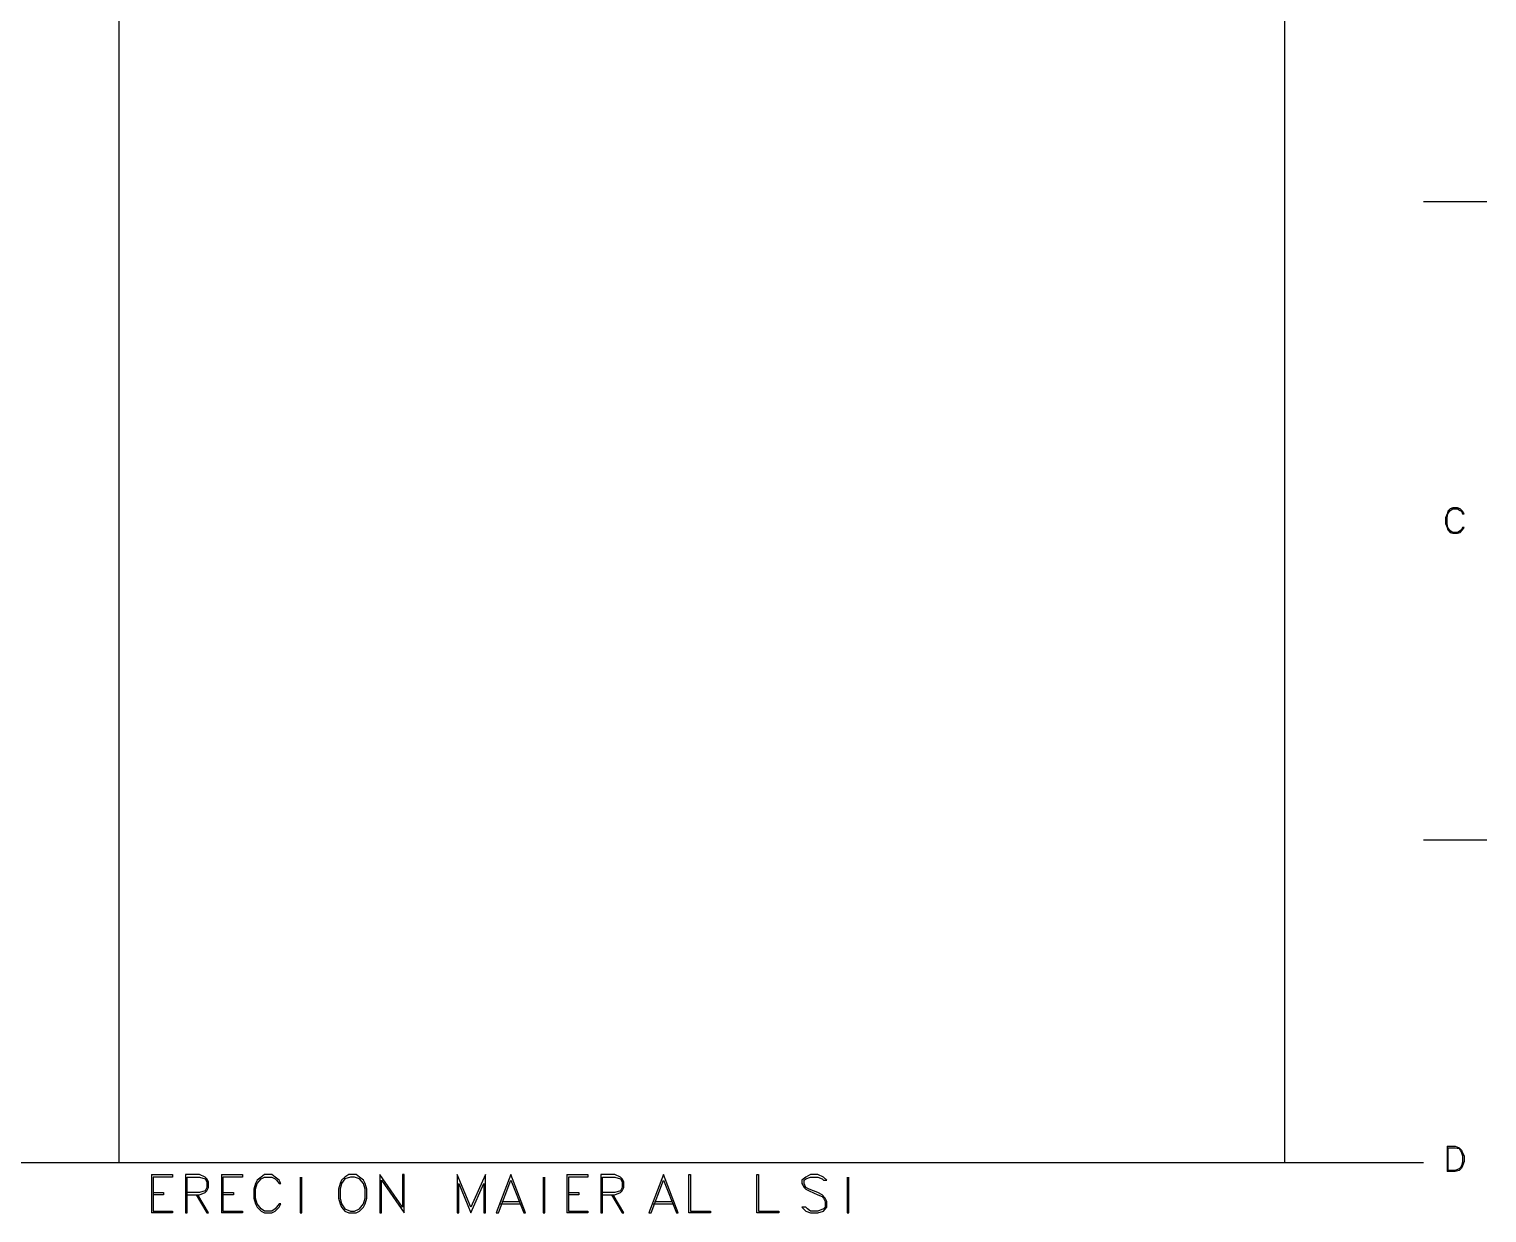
# Model space of a CAD drawing. Header units: millimetres. Extents: x 43 to 1147, y -811 to -31.
# Drawn here: x 931.4 to 1146.6, y -380 to -205.2 of the extents above; entities that cross this region are included whole.
import ezdxf

# ---------------------------------------------------------------- set-up
doc = ezdxf.new("R2010")
doc.units = ezdxf.units.MM
doc.layers.add('EDITED_LINES', color=4, linetype='Continuous')

msp = doc.modelspace()

# ---------------------------------------------------------------- linework, layer by layer
at = {"layer": 'EDITED_LINES'}
for p, q in [((944.68, -47.68), (944.68, -372.52)), ((1116.76, -47.68), (1116.76, -372.52)), ((1137.28, -230.68), (1146.64, -230.68)), ((1140.76, -276.76), (1140.52, -277.36)), ((1140.52, -277.36), (1140.52, -278.2)), ((1140.88, -276.4), (1140.76, -276.76)), ((1140.76, -277.36), (1140.88, -276.76)), ((1140.76, -278.2), (1140.76, -277.36)), ((1141.24, -276.04), (1140.88, -276.4)), ((1140.88, -276.76), (1141.24, -276.28)), ((1141.6, -275.92), (1141.24, -276.04)), ((1141.24, -276.28), (1141.6, -276.04)), ((1142.32, -275.92), (1141.6, -275.92)), ((1141.6, -276.04), (1142.32, -276.04)), ((1142.68, -276.04), (1142.32, -275.92)), ((1142.32, -276.04), (1142.68, -276.28)), ((1143.04, -276.4), (1142.68, -276.04)), ((1142.68, -276.28), (1142.92, -276.4)), ((1142.92, -276.4), (1143.04, -276.76)), ((1143.28, -276.76), (1143.04, -276.4)), ((1143.04, -276.76), (1143.28, -276.76)), ((1140.52, -278.2), (1140.76, -278.8)), ((1140.88, -278.8), (1140.76, -278.2)), ((1140.76, -278.8), (1140.88, -279.16)), ((1141.24, -279.28), (1140.88, -278.8)), ((1140.88, -279.16), (1141.24, -279.52)), ((1141.6, -279.52), (1141.24, -279.28)), ((1141.24, -279.52), (1141.6, -279.64)), ((1142.32, -279.52), (1141.6, -279.52)), ((1141.6, -279.64), (1142.32, -279.64)), ((1142.68, -279.28), (1142.32, -279.52)), ((1142.32, -279.64), (1142.68, -279.52)), ((1142.92, -279.16), (1142.68, -279.28)), ((1142.68, -279.52), (1143.04, -279.16)), ((1143.04, -278.8), (1142.92, -279.16)), ((1143.28, -278.8), (1143.04, -278.8)), ((1143.04, -279.16), (1143.28, -278.8)), ((1137.28, -324.88), (1146.64, -324.88)), ((1140.76, -370.12), (1140.76, -373.84)), ((1140.76, -370.12), (1141.96, -370.12)), ((1141.96, -370.12), (1142.56, -370.36)), ((1140.88, -370.36), (1140.88, -373.72)), ((1140.88, -370.36), (1141.96, -370.36)), ((1141.96, -370.36), (1142.56, -370.48)), ((1142.56, -370.36), (1142.92, -370.72)), ((1142.56, -370.48), (1142.68, -370.72)), ((1142.68, -370.72), (1142.92, -371.08)), ((1142.92, -370.72), (1143.04, -371.08)), ((1142.92, -371.08), (1143.04, -371.56)), ((1143.04, -371.08), (1143.28, -371.56)), ((1143.04, -371.56), (1143.04, -372.4)), ((1143.28, -371.56), (1143.28, -372.4)), ((820.36, -372.52), (1137.28, -372.52)), ((949.48, -374.32), (949.48, -379.96)), ((949.48, -374.32), (952.6, -374.32)), ((952.6, -374.32), (952.6, -374.68)), ((956.56, -374.32), (954.52, -374.32)), ((954.52, -374.32), (954.52, -379.96)), ((957.4, -374.68), (956.56, -374.32)), ((959.8, -374.32), (959.8, -379.96)), ((959.8, -374.32), (962.92, -374.32)), ((962.92, -374.32), (962.92, -374.68)), ((966.16, -374.32), (965.68, -374.68)), ((967.24, -374.32), (966.16, -374.32)), ((967.72, -374.68), (967.24, -374.32)), ((978.64, -374.32), (978.04, -374.68)), ((979.72, -374.32), (978.64, -374.32)), ((980.2, -374.68), (979.72, -374.32)), ((986.56, -379.12), (983.2, -374.32)), ((983.2, -374.32), (983.2, -379.96)), ((986.8, -374.32), (986.56, -374.32)), ((986.56, -374.32), (986.56, -379.12)), ((986.8, -379.96), (986.8, -374.32)), ((996.64, -379.12), (994.6, -374.32)), ((994.6, -374.32), (994.6, -379.96)), ((998.8, -374.32), (996.64, -379.12)), ((998.8, -379.96), (998.8, -374.32)), ((1002.52, -374.32), (1000.36, -379.96)), ((1004.68, -379.96), (1002.52, -374.32)), ((1010.8, -374.32), (1010.8, -379.96)), ((1010.8, -374.32), (1013.92, -374.32)), ((1013.92, -374.32), (1013.92, -374.68)), ((1017.88, -374.32), (1015.84, -374.32)), ((1015.84, -374.32), (1015.84, -379.96)), ((1018.72, -374.68), (1017.88, -374.32)), ((1025.08, -374.32), (1022.92, -379.96)), ((1027.24, -379.96), (1025.08, -374.32)), ((1028.8, -379.96), (1028.8, -374.32)), ((1028.8, -374.32), (1029.04, -374.32)), ((1029.04, -374.32), (1029.04, -379.72)), ((1038.88, -379.96), (1038.88, -374.32)), ((1038.88, -374.32), (1039.12, -374.32)), ((1039.12, -374.32), (1039.12, -379.72)), ((1046.8, -374.32), (1046.08, -374.68)), ((1047.88, -374.32), (1046.8, -374.32)), ((1048.72, -374.68), (1047.88, -374.32)), ((1141.96, -373.84), (1140.76, -373.84)), ((1141.96, -373.72), (1140.88, -373.72)), ((1142.56, -373.48), (1141.96, -373.72)), ((1142.56, -373.72), (1141.96, -373.84)), ((1142.92, -373.36), (1142.56, -373.72)), ((1142.68, -373.36), (1142.56, -373.48)), ((1142.92, -373), (1142.68, -373.36)), ((1143.04, -372.4), (1142.92, -373)), ((1143.04, -373), (1142.92, -373.36)), ((1143.28, -372.4), (1143.04, -373)), ((949.72, -374.68), (949.72, -379.72)), ((952.6, -374.68), (949.72, -374.68)), ((954.76, -379.96), (954.76, -374.68)), ((954.76, -374.68), (956.56, -374.68)), ((956.56, -374.68), (957.4, -374.92)), ((957.64, -374.92), (957.4, -374.68)), ((957.4, -374.92), (957.64, -375.4)), ((957.64, -376.24), (957.4, -376.72)), ((957.88, -375.4), (957.64, -374.92)), ((957.64, -375.4), (957.64, -376.24)), ((957.64, -376.72), (957.88, -376.24)), ((957.88, -376.24), (957.88, -375.4)), ((960.04, -374.68), (960.04, -379.72)), ((962.92, -374.68), (960.04, -374.68)), ((964.84, -375.64), (964.6, -376.48)), ((964.6, -376.48), (964.6, -377.8)), ((965.08, -375.16), (964.84, -375.64)), ((964.84, -376.48), (965.08, -375.64)), ((964.84, -377.8), (964.84, -376.48)), ((965.68, -374.68), (965.08, -375.16)), ((965.08, -375.64), (965.68, -374.92)), ((965.68, -374.92), (966.16, -374.68)), ((966.16, -374.68), (967.24, -374.68)), ((967.24, -374.68), (967.72, -374.92)), ((968.32, -375.16), (967.72, -374.68)), ((967.72, -374.92), (967.96, -375.16)), ((967.96, -375.16), (968.32, -375.64)), ((968.56, -375.64), (968.32, -375.16)), ((968.32, -375.64), (968.56, -375.64)), ((971.44, -374.68), (971.44, -379.96)), ((971.68, -379.96), (971.68, -374.68)), ((977.32, -375.64), (977.08, -376.48)), ((977.08, -376.48), (977.08, -377.8)), ((977.56, -375.16), (977.32, -375.64)), ((977.56, -375.64), (977.32, -376.48)), ((977.32, -376.48), (977.32, -377.8)), ((978.04, -374.68), (977.56, -375.16)), ((978.04, -374.92), (977.56, -375.64)), ((978.88, -374.68), (978.04, -374.92)), ((979.48, -374.68), (978.88, -374.68)), ((980.2, -374.92), (979.48, -374.68)), ((980.8, -375.16), (980.2, -374.68)), ((980.8, -375.64), (980.2, -374.92)), ((981.04, -375.64), (980.8, -375.16)), ((981.04, -376.48), (980.8, -375.64)), ((981.28, -376.48), (981.04, -375.64)), ((981.04, -377.8), (981.04, -376.48)), ((981.28, -377.8), (981.28, -376.48)), ((983.44, -379.96), (983.44, -375.16)), ((983.44, -375.16), (986.8, -379.96)), ((994.84, -379.96), (994.84, -375.64)), ((994.84, -375.64), (996.64, -379.96)), ((996.64, -379.96), (998.56, -375.64)), ((998.56, -375.64), (998.56, -379.96)), ((1000.72, -379.96), (1002.52, -375.16)), ((1002.52, -375.16), (1004.44, -379.96)), ((1007.32, -374.68), (1007.32, -379.96)), ((1007.56, -379.96), (1007.56, -374.68)), ((1011.04, -374.68), (1011.04, -379.72)), ((1013.92, -374.68), (1011.04, -374.68)), ((1016.08, -379.96), (1016.08, -374.68)), ((1016.08, -374.68), (1017.88, -374.68)), ((1017.88, -374.68), (1018.72, -374.92)), ((1018.96, -374.92), (1018.72, -374.68)), ((1018.72, -374.92), (1018.96, -375.4)), ((1018.96, -376.24), (1018.72, -376.72)), ((1019.2, -375.4), (1018.96, -374.92)), ((1018.96, -375.4), (1018.96, -376.24)), ((1018.96, -376.72), (1019.2, -376.24)), ((1019.2, -376.24), (1019.2, -375.4)), ((1023.28, -379.96), (1025.08, -375.16)), ((1025.08, -375.16), (1027, -379.96)), ((1046.08, -374.68), (1045.48, -375.16)), ((1045.48, -375.16), (1045.48, -375.64)), ((1045.48, -375.64), (1045.84, -376.24)), ((1045.84, -375.16), (1046.08, -374.92)), ((1045.84, -375.64), (1045.84, -375.16)), ((1046.08, -376.24), (1045.84, -375.64)), ((1045.84, -376.24), (1046.08, -376.48)), ((1046.08, -374.92), (1046.8, -374.68)), ((1046.56, -376.48), (1046.08, -376.24)), ((1046.08, -376.48), (1046.56, -376.72)), ((1047.88, -376.96), (1046.56, -376.48)), ((1046.8, -374.68), (1047.88, -374.68)), ((1047.88, -374.68), (1048.48, -374.92)), ((1048.48, -374.92), (1048.72, -375.16)), ((1049.2, -375.16), (1048.72, -374.68)), ((1048.72, -375.16), (1049.2, -375.16)), ((1052.2, -374.68), (1052.2, -379.96)), ((1052.44, -379.96), (1052.44, -374.68)), ((949.72, -376.96), (951.28, -376.96)), ((951.28, -377.32), (949.72, -377.32)), ((951.28, -376.96), (951.28, -377.32)), ((956.56, -376.96), (954.76, -376.96)), ((954.76, -377.32), (956.56, -377.32)), ((956.08, -377.32), (957.64, -379.96)), ((957.88, -379.96), (956.32, -377.32)), ((957.4, -376.72), (956.56, -376.96)), ((956.56, -377.32), (957.4, -376.96)), ((957.4, -376.96), (957.64, -376.72)), ((960.04, -376.96), (961.6, -376.96)), ((961.6, -377.32), (960.04, -377.32)), ((961.6, -376.96), (961.6, -377.32)), ((964.6, -377.8), (964.84, -378.64)), ((965.08, -378.64), (964.84, -377.8)), ((964.84, -378.64), (965.08, -379.12)), ((965.68, -379.36), (965.08, -378.64)), ((968.32, -378.64), (967.96, -379.12)), ((968.56, -378.64), (968.32, -378.64)), ((968.32, -379.12), (968.56, -378.64)), ((977.08, -377.8), (977.32, -378.64)), ((977.32, -377.8), (977.56, -378.64)), ((977.32, -378.64), (977.56, -379.12)), ((977.56, -378.64), (978.04, -379.36)), ((980.2, -379.36), (980.8, -378.64)), ((980.8, -378.64), (981.04, -377.8)), ((980.8, -379.12), (981.04, -378.64)), ((981.04, -378.64), (981.28, -377.8)), ((1000.96, -378.64), (1004.08, -378.64)), ((1001.2, -378.28), (1003.84, -378.28)), ((1011.04, -376.96), (1012.6, -376.96)), ((1012.6, -377.32), (1011.04, -377.32)), ((1012.6, -376.96), (1012.6, -377.32)), ((1017.88, -376.96), (1016.08, -376.96)), ((1016.08, -377.32), (1017.88, -377.32)), ((1017.4, -377.32), (1018.96, -379.96)), ((1019.2, -379.96), (1017.64, -377.32)), ((1018.72, -376.72), (1017.88, -376.96)), ((1017.88, -377.32), (1018.72, -376.96)), ((1018.72, -376.96), (1018.96, -376.72)), ((1023.52, -378.64), (1026.64, -378.64)), ((1023.76, -378.28), (1026.4, -378.28)), ((1046.56, -376.72), (1047.88, -377.32)), ((1048.48, -377.32), (1047.88, -376.96)), ((1047.88, -377.32), (1048.48, -377.56)), ((1048.96, -377.8), (1048.48, -377.32)), ((1048.48, -377.56), (1048.72, -377.8)), ((1048.72, -377.8), (1048.96, -378.28)), ((1049.2, -378.28), (1048.96, -377.8)), ((1048.96, -378.28), (1048.96, -379.12)), ((1049.2, -379.12), (1049.2, -378.28)), ((952.6, -379.96), (949.48, -379.96)), ((949.72, -379.72), (952.6, -379.72)), ((952.6, -379.72), (952.6, -379.96)), ((954.52, -379.96), (954.76, -379.96)), ((957.64, -379.96), (957.88, -379.96)), ((962.92, -379.96), (959.8, -379.96)), ((960.04, -379.72), (962.92, -379.72)), ((962.92, -379.72), (962.92, -379.96)), ((965.08, -379.12), (965.68, -379.72)), ((966.16, -379.72), (965.68, -379.36)), ((965.68, -379.72), (966.16, -379.96)), ((967.24, -379.72), (966.16, -379.72)), ((966.16, -379.96), (967.24, -379.96)), ((967.72, -379.36), (967.24, -379.72)), ((967.24, -379.96), (967.72, -379.72)), ((967.96, -379.12), (967.72, -379.36)), ((967.72, -379.72), (968.32, -379.12)), ((971.44, -379.96), (971.68, -379.96)), ((977.56, -379.12), (978.04, -379.72)), ((978.04, -379.36), (978.88, -379.72)), ((978.04, -379.72), (978.64, -379.96)), ((978.64, -379.96), (979.72, -379.96)), ((978.88, -379.72), (979.48, -379.72)), ((979.48, -379.72), (980.2, -379.36)), ((979.72, -379.96), (980.2, -379.72)), ((980.2, -379.72), (980.8, -379.12)), ((983.2, -379.96), (983.44, -379.96)), ((994.6, -379.96), (994.84, -379.96)), ((998.56, -379.96), (998.8, -379.96)), ((1000.36, -379.96), (1000.72, -379.96)), ((1004.44, -379.96), (1004.68, -379.96)), ((1007.32, -379.96), (1007.56, -379.96)), ((1013.92, -379.96), (1010.8, -379.96)), ((1011.04, -379.72), (1013.92, -379.72)), ((1013.92, -379.72), (1013.92, -379.96)), ((1015.84, -379.96), (1016.08, -379.96)), ((1018.96, -379.96), (1019.2, -379.96)), ((1022.92, -379.96), (1023.28, -379.96)), ((1027, -379.96), (1027.24, -379.96)), ((1032.04, -379.96), (1028.8, -379.96)), ((1029.04, -379.72), (1032.04, -379.72)), ((1032.04, -379.72), (1032.04, -379.96)), ((1042.12, -379.96), (1038.88, -379.96)), ((1039.12, -379.72), (1042.12, -379.72)), ((1042.12, -379.72), (1042.12, -379.96)), ((1045.48, -379.12), (1046.08, -379.72)), ((1046.08, -379.12), (1045.48, -379.12)), ((1046.32, -379.36), (1046.08, -379.12)), ((1046.08, -379.72), (1046.8, -379.96)), ((1046.8, -379.72), (1046.32, -379.36)), ((1047.88, -379.72), (1046.8, -379.72)), ((1046.8, -379.96), (1047.88, -379.96)), ((1048.72, -379.36), (1047.88, -379.72)), ((1047.88, -379.96), (1048.72, -379.72)), ((1048.72, -379.72), (1049.2, -379.12)), ((1048.96, -379.12), (1048.72, -379.36)), ((1052.2, -379.96), (1052.44, -379.96))]:
    msp.add_line(p, q, dxfattribs=at)

doc.saveas('drawing.dxf')
